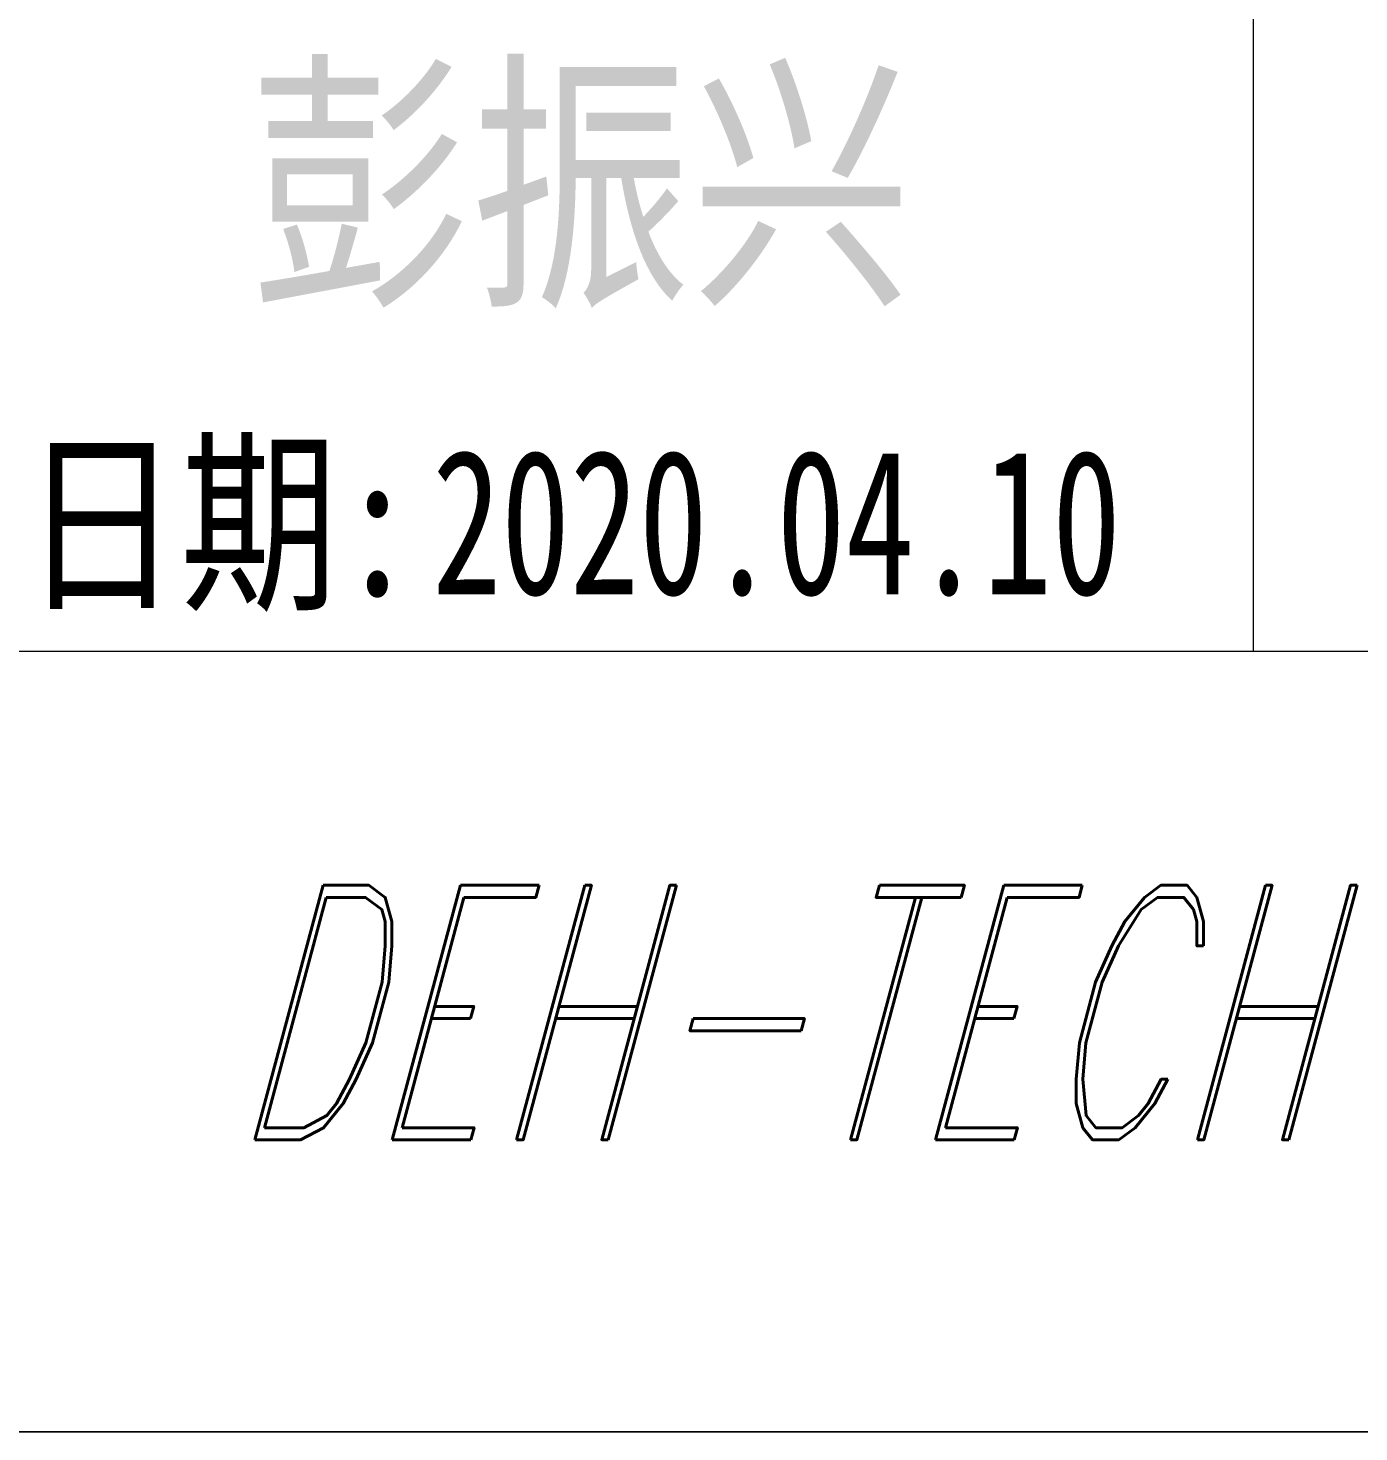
# Model space of a CAD drawing. Header units: millimetres. Extents: x -49572 to 104182, y -50696 to 51993.
# Drawn here: x -47051.36 to -47028.36, y 44871.89 to 44896.15 of the extents above; entities that cross this region are included whole.
import ezdxf
from ezdxf.enums import TextEntityAlignment as Align

# ---------------------------------------------------------------- set-up
doc = ezdxf.new("R2010")
doc.units = ezdxf.units.MM
doc.header["$LTSCALE"] = 0.5
doc.layers.add('图\\M+19E79\\M+195B6\\M+18E9A', color=7, linetype='Continuous')
doc.layers.add('图框', color=7, linetype='Continuous', lineweight=18)
doc.layers.add('打印', color=7, linetype='Continuous', lineweight=15, plot=False)
doc.layers.add('打印-禁用', color=7, linetype='Continuous', lineweight=15, plot=False)
doc.styles.add('国标', font='simfang.ttf', dxfattribs={"width": 0.8})
doc.styles.add('标题\\M+18E9A', font='romand.shx', dxfattribs={"oblique": 10, "bigfont": 'bigfont.shx'})

# ---------------------------------------------------------------- blocks, each defined once
blk = doc.blocks.new('GZDEH零件A3图框V01版')
at = {"layer": '图框', "linetype": 'Continuous'}
for p, q in [((3157.49, -1832.961), (3157.49, -1749.461)), ((2882.49, -1832.961), (3272.49, -1832.961))]:
    blk.add_line(p, q, dxfattribs=at)
at = {"layer": '打印-禁用', "linetype": 'Continuous'}
blk.add_line((2857.49, -1846.461), (3277.49, -1846.461), dxfattribs=at)
at = {"layer": '图\\M+19E79\\M+195B6\\M+18E9A', "color": 9, "style": '国标', "width": 0.8}
blk.add_text('日期:', height=2.5, dxfattribs=at).set_placement((3139.616, -1831.999), align=Align.CENTER)
at = {"layer": '图\\M+19E79\\M+195B6\\M+18E9A', "color": 7, "style": '标题\\M+18E9A', "oblique": 15, "width": 0.6}
blk.add_text('DEH-TECH', height=4.4, dxfattribs=at).set_placement((3149.164, -1839.211), align=Align.MIDDLE)
blk = doc.blocks.new('DEH A3')
at = {"layer": '图框'}
blk.add_blockref('GZDEH零件A3图框V01版', (-2857.49, 1846.461), dxfattribs=at)

msp = doc.modelspace()

# ---------------------------------------------------------------- linework, layer by layer
at = {"layer": '打印'}
msp.add_lwpolyline([(-47330.176, 45168.886), (-46910.176, 45168.886), (-46910.176, 44871.886), (-47330.176, 44871.886)], close=True, dxfattribs=at)

# ---------------------------------------------------------------- block references
at = {"layer": '图框'}
msp.add_blockref('DEH A3', (-47330.176, 44871.886), dxfattribs=at)

# ---------------------------------------------------------------- texts
at = {"layer": '图\\M+19E79\\M+195B6\\M+18E9A', "color": 3, "style": '国标'}
for s, height, width, p in [('彭振兴', 3.5, 0.8, (-47047.538, 44891.703)), ('2020.04.10', 2.5, 0.7, (-47044.373, 44886.366))]:
    msp.add_text(s, height=height, dxfattribs=dict(at, width=width)).set_placement(p)

doc.saveas('drawing.dxf')
